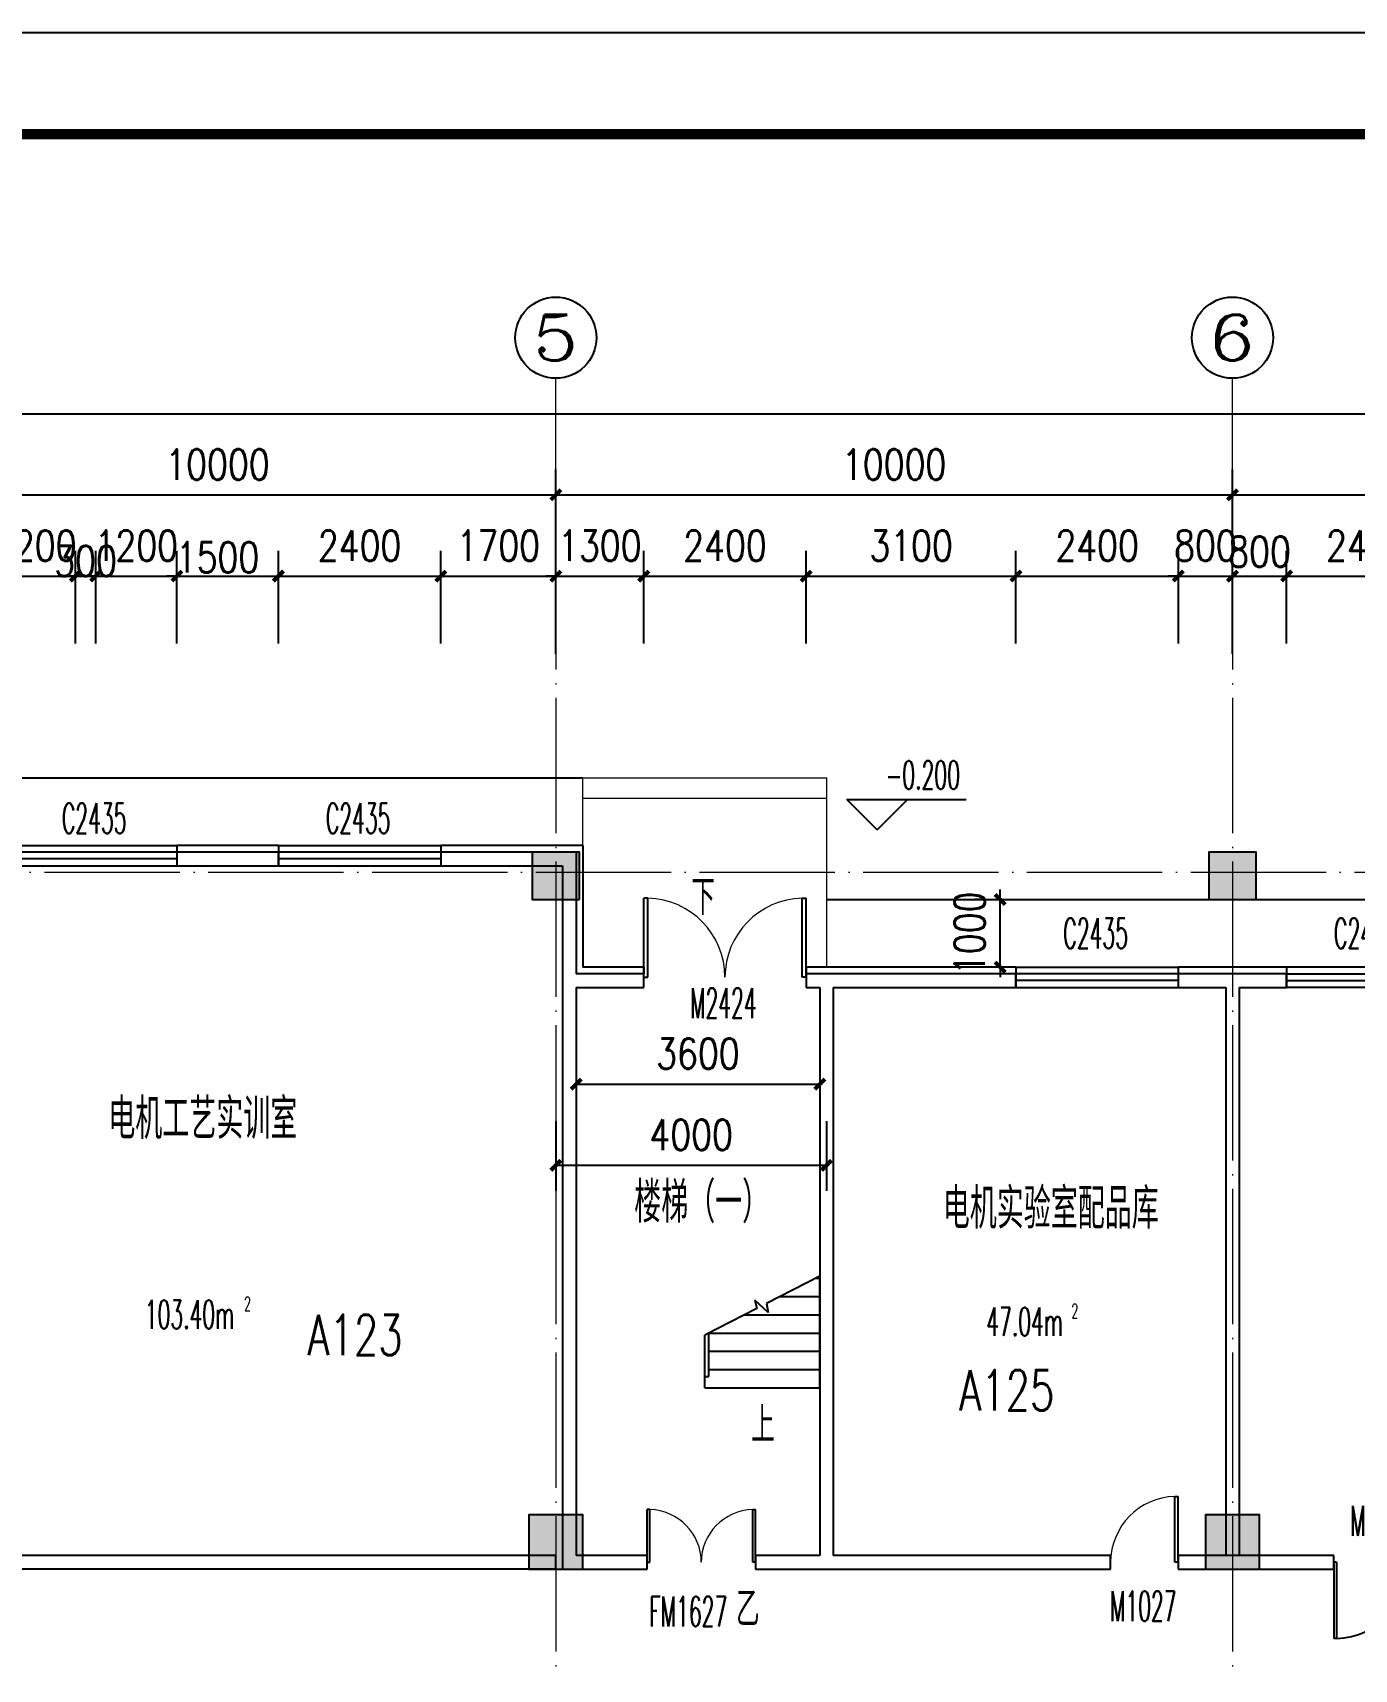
# Model space of a CAD drawing. Extents: x 1417642 to 3570900, y 124798 to 1191112.
# Drawn here: x 1459748 to 1479279, y 737352 to 761548 of the extents above; entities that cross this region are included whole.
import ezdxf
from ezdxf.enums import TextEntityAlignment as Align

# ---------------------------------------------------------------- set-up
doc = ezdxf.new("R2010")
doc.units = 0
doc.header["$LTSCALE"] = 1000
doc.header["$MEASUREMENT"] = 0
doc.linetypes.add('DOTE', pattern=[2.42, 2, -0.2, 0.02, -0.2])
doc.layers.get('0').update_dxf_attribs({"linetype": 'CONTINUOUS'})
doc.layers.get('Defpoints').update_dxf_attribs({"linetype": 'CONTINUOUS'})
for name, color, linetype in [('AXIS', 3, 'CONTINUOUS'), ('AXIS_TEXT', 7, 'CONTINUOUS'), ('colu', 2, 'CONTINUOUS'), ('DIM_ELEV', 3, 'CONTINUOUS'), ('DIM_SYMB', 3, 'CONTINUOUS'), ('DOTE', 1, 'DOTE'), ('PUB_DIM', 3, 'CONTINUOUS'), ('PUB_TEXT', 40, 'CONTINUOUS'), ('PUB_TITLE', 4, 'CONTINUOUS'), ('SPACE', 7, 'CONTINUOUS'), ('STAIR', 2, 'CONTINUOUS'), ('SURFACE', 6, 'CONTINUOUS'), ('tiaozheng', 20, 'CONTINUOUS'), ('WALL', 4, 'CONTINUOUS'), ('WINDOW', 2, 'CONTINUOUS'), ('WINDOW_TEXT', 7, 'CONTINUOUS'), ('填充', 252, 'CONTINUOUS'), ('屋面轮廓', 101, 'CONTINUOUS'), ('柱填充', 8, 'CONTINUOUS')]:
    doc.layers.add(name, color=color, linetype=linetype)
doc.styles.add('_TCH_AXIS', font='COMPLEX', dxfattribs={"bigfont": 'GBCBIG'})
doc.styles.add('_TCH_DIM', font='ROMANS', dxfattribs={"width": 0.7, "bigfont": 'Z'})
doc.styles.add('_TCH_SPACE', font='ROMANS', dxfattribs={"width": 0.7, "height": 5, "bigfont": 'Z'})
doc.styles.add('_TCH_WINDOW', font='ROMANS.shx', dxfattribs={"width": 0.7, "height": 400, "bigfont": 'Z.shx'})
doc.styles.add('DIM_FONT', font='SIMPLEX.shx', dxfattribs={"width": 0.8})
doc.styles.add('Z', font='ROMANS', dxfattribs={"width": 0.7, "bigfont": 'Z'})
doc.dimstyles.new('DIMN150', dxfattribs={"dimscale": 1.5, "dimtxt": 300, "dimasz": 100, "dimexe": 250, "dimexo": 300, "dimgap": 150, "dimtad": 1, "dimdec": 0, "dimzin": 0, "dimdsep": 46, "dimtxsty": 'DIM_FONT', "dimblk": 'ARCHTICK', "dimcen": 0.09, "dimdle": 1.5, "dimclrt": 7, "dimazin": 2, "dimtfac": 1, "dimtdec": 0, "dimtix": 1, "dimtmove": 2, "dimatfit": 3, "dimldrblk": 'ARCHTICK', "dimfxl": 1, "dimtolj": 1, "dimtzin": 0, "dimarcsym": 0})

# ---------------------------------------------------------------- blocks, each defined once
blk = doc.blocks.new('e')
at = {"layer": '柱填充'}
h = blk.add_hatch(color=256, dxfattribs=at)
h.paths.add_polyline_path([(1540396, 673470), (1540396, 674070), (1539796, 674070), (1539796, 673470)])
h.paths.add_polyline_path([(1540396, 663470), (1540396, 664070), (1539796, 664070), (1539796, 663470)])
h.paths.add_polyline_path([(1540396, 659870), (1540396, 660470), (1539796, 660470), (1539796, 659870)])
h.paths.add_polyline_path([(1540396, 651870), (1540396, 652470), (1539796, 652470), (1539796, 651870)])
h.paths.add_polyline_path([(1540396, 643870), (1540396, 644470), (1539796, 644470), (1539796, 643870)])
h.paths.add_polyline_path([(1540396, 635870), (1540396, 636470), (1539796, 636470), (1539796, 635870)])
h.paths.add_polyline_path([(1540396, 627870), (1540396, 628470), (1539796, 628470), (1539796, 627870)])
h.paths.add_polyline_path([(1540396, 619870), (1540396, 620470), (1539796, 620470), (1539796, 619870)])
h.paths.add_polyline_path([(1540396, 611870), (1540396, 612470), (1539796, 612470), (1539796, 611870)])
h.paths.add_polyline_path([(1540396, 603870), (1540396, 604470), (1539796, 604470), (1539796, 603870)])
h.paths.add_polyline_path([(1540396, 595870), (1540396, 596470), (1539796, 596470), (1539796, 595870)])
h.paths.add_polyline_path([(1611246, 673470), (1611246, 674070), (1610646, 674070), (1610646, 673470)])
h.paths.add_polyline_path([(1602046, 673370), (1602046, 674070), (1601346, 674070), (1601346, 673370)])
h.paths.add_polyline_path([(1594046, 673370), (1594046, 674070), (1593346, 674070), (1593346, 673370)])
h.paths.add_polyline_path([(1586046, 673370), (1586046, 674070), (1585346, 674070), (1585346, 673370)])
h.paths.add_polyline_path([(1578046, 673370), (1578046, 674070), (1577346, 674070), (1577346, 673370)])
h.paths.add_polyline_path([(1568046, 673370), (1568046, 674070), (1567346, 674070), (1567346, 673370)])
h.paths.add_polyline_path([(1558096, 673370), (1558096, 674070), (1557396, 674070), (1557396, 673370)])
h.paths.add_polyline_path([(1554396, 673370), (1554396, 674070), (1553696, 674070), (1553696, 673370)])
h.paths.add_polyline_path([(1544496, 673370), (1544496, 674070), (1543796, 674070), (1543796, 673370)])
h.paths.add_polyline_path([(1611246, 664070), (1610546, 664070), (1610546, 663470), (1611246, 663470)])
h.paths.add_polyline_path([(1602096, 663470), (1602096, 664270), (1601296, 664270), (1601296, 663470)])
h.paths.add_polyline_path([(1594096, 663470), (1594096, 664270), (1593296, 664270), (1593296, 663470)])
h.paths.add_polyline_path([(1586096, 663470), (1586096, 664270), (1585296, 664270), (1585296, 663470)])
h.paths.add_polyline_path([(1578096, 663470), (1578096, 664270), (1577296, 664270), (1577296, 663470)])
h.paths.add_polyline_path([(1568096, 663470), (1568096, 664270), (1567296, 664270), (1567296, 663470)])
h.paths.add_polyline_path([(1558096, 663470), (1558096, 664170), (1557396, 664170), (1557396, 663470)])
h.paths.add_polyline_path([(1554396, 663470), (1554396, 664170), (1553696, 664170), (1553696, 663470)])
h.paths.add_polyline_path([(1544496, 663470), (1544496, 664170), (1543796, 664170), (1543796, 663470)])
h.paths.add_polyline_path([(1611246, 660470), (1610546, 660470), (1610546, 659870), (1611246, 659870)])
h.paths.add_polyline_path([(1602046, 659770), (1602046, 660470), (1601346, 660470), (1601346, 659770)])
h.paths.add_polyline_path([(1594046, 659770), (1594046, 660470), (1593346, 660470), (1593346, 659770)])
h.paths.add_polyline_path([(1586046, 659770), (1586046, 660470), (1585346, 660470), (1585346, 659770)])
h.paths.add_polyline_path([(1578046, 659770), (1578046, 660470), (1577346, 660470), (1577346, 659770)])
h.paths.add_polyline_path([(1568046, 659770), (1568046, 660470), (1567346, 660470), (1567346, 659770)])
h.paths.add_polyline_path([(1557996, 659870), (1557996, 660470), (1557396, 660470), (1557396, 659870)])
h.paths.add_polyline_path([(1554396, 659870), (1554396, 660470), (1553796, 660470), (1553796, 659870)])
h.paths.add_polyline_path([(1544496, 659770), (1544496, 660470), (1543796, 660470), (1543796, 659770)])
h.paths.add_polyline_path([(1611246, 651870), (1611246, 652470), (1610646, 652470), (1610646, 651870)])
h.paths.add_polyline_path([(1601996, 651870), (1601996, 652470), (1601396, 652470), (1601396, 651870)])
h.paths.add_polyline_path([(1593996, 651870), (1593996, 652470), (1593396, 652470), (1593396, 651870)])
h.paths.add_polyline_path([(1585996, 651870), (1585996, 652470), (1585396, 652470), (1585396, 651870)])
h.paths.add_polyline_path([(1577996, 651870), (1577996, 652470), (1577396, 652470), (1577396, 651870)])
h.paths.add_polyline_path([(1567996, 651820), (1567996, 652520), (1567296, 652520), (1567296, 651820)])
h.paths.add_polyline_path([(1558096, 651820), (1558096, 652520), (1557396, 652520), (1557396, 651820)])
h.paths.add_polyline_path([(1554396, 651820), (1554396, 652520), (1553696, 652520), (1553696, 651820)])
h.paths.add_polyline_path([(1544496, 652470), (1543796, 652470), (1543796, 651870), (1544496, 651870)])
h.paths.add_polyline_path([(1567996, 644470), (1567296, 644470), (1567296, 643870), (1567996, 643870)])
h.paths.add_polyline_path([(1558096, 643820), (1558096, 644520), (1557396, 644520), (1557396, 643820)])
h.paths.add_polyline_path([(1554396, 643820), (1554396, 644520), (1553696, 644520), (1553696, 643820)])
h.paths.add_polyline_path([(1544496, 644470), (1543796, 644470), (1543796, 643870), (1544496, 643870)])
h.paths.add_polyline_path([(1567996, 636470), (1567296, 636470), (1567296, 635870), (1567996, 635870)])
h.paths.add_polyline_path([(1558096, 635820), (1558096, 636520), (1557396, 636520), (1557396, 635820)])
h.paths.add_polyline_path([(1554396, 635820), (1554396, 636520), (1553696, 636520), (1553696, 635820)])
h.paths.add_polyline_path([(1544496, 636470), (1543796, 636470), (1543796, 635870), (1544496, 635870)])
h.paths.add_polyline_path([(1567996, 628470), (1567296, 628470), (1567296, 627870), (1567996, 627870)])
h.paths.add_polyline_path([(1558096, 627820), (1558096, 628520), (1557396, 628520), (1557396, 627820)])
h.paths.add_polyline_path([(1554396, 627820), (1554396, 628520), (1553696, 628520), (1553696, 627820)])
h.paths.add_polyline_path([(1544496, 628470), (1543796, 628470), (1543796, 627870), (1544496, 627870)])
h.paths.add_polyline_path([(1567996, 620470), (1567296, 620470), (1567296, 619870), (1567996, 619870)])
h.paths.add_polyline_path([(1558096, 619820), (1558096, 620520), (1557396, 620520), (1557396, 619820)])
h.paths.add_polyline_path([(1554396, 619820), (1554396, 620520), (1553696, 620520), (1553696, 619820)])
h.paths.add_polyline_path([(1544496, 620470), (1543796, 620470), (1543796, 619870), (1544496, 619870)])
h.paths.add_polyline_path([(1567996, 612470), (1567296, 612470), (1567296, 611870), (1567996, 611870)])
h.paths.add_polyline_path([(1558096, 611820), (1558096, 612520), (1557396, 612520), (1557396, 611820)])
h.paths.add_polyline_path([(1554396, 611820), (1554396, 612520), (1553696, 612520), (1553696, 611820)])
h.paths.add_polyline_path([(1544496, 612470), (1543796, 612470), (1543796, 611870), (1544496, 611870)])
h.paths.add_polyline_path([(1567996, 604470), (1567296, 604470), (1567296, 603870), (1567996, 603870)])
h.paths.add_polyline_path([(1558096, 603820), (1558096, 604520), (1557396, 604520), (1557396, 603820)])
h.paths.add_polyline_path([(1554396, 603820), (1554396, 604520), (1553696, 604520), (1553696, 603820)])
h.paths.add_polyline_path([(1544496, 604470), (1543796, 604470), (1543796, 603870), (1544496, 603870)])
h.paths.add_polyline_path([(1567996, 595870), (1567996, 596470), (1567396, 596470), (1567396, 595870)])
h.paths.add_polyline_path([(1557996, 595870), (1557996, 596470), (1557396, 596470), (1557396, 595870)])
h.paths.add_polyline_path([(1554396, 595870), (1554396, 596470), (1553796, 596470), (1553796, 595870)])
h.paths.add_polyline_path([(1544396, 595870), (1544396, 596470), (1543796, 596470), (1543796, 595870)])
at = {"layer": 'colu'}
for points in [[(1568046, 673370), (1568046, 674070), (1567346, 674070), (1567346, 673370)], [(1578046, 673370), (1578046, 674070), (1577346, 674070), (1577346, 673370)], [(1568096, 663470), (1568096, 664270), (1567296, 664270), (1567296, 663470)], [(1578096, 663470), (1578096, 664270), (1577296, 664270), (1577296, 663470)]]:
    blk.add_lwpolyline(points, close=True, dxfattribs=at)
blk = doc.blocks.new('_ArchTick')
at = {"color": 0, "linetype": 'ByBlock', "const_width": 0.4}
blk.add_lwpolyline([(-0.5, -0.5), (0.5, 0.5)], dxfattribs=at)
blk = doc.blocks.new('*D3264')
at = {"layer": 'Defpoints', "color": 0}
for p in [(1467479, 745907), (1471479, 745907), (1471479, 744803)]:
    blk.add_point(p, dxfattribs=at)
at = {"layer": 'PUB_DIM', "color": 0, "lineweight": -2}
for p, q in [((1467479, 745457), (1467479, 744428)), ((1471479, 745457), (1471479, 744428)), ((1467477, 744803), (1471481, 744803))]:
    blk.add_line(p, q, dxfattribs=at)
at = {"layer": 'PUB_DIM', "color": 0, "lineweight": -2, "xscale": 150, "yscale": 150, "zscale": 150, "rotation": 180}
blk.add_blockref('_ArchTick', (1467479, 744803), dxfattribs=at)
at = {"layer": 'PUB_DIM', "color": 0, "lineweight": -2, "xscale": 150, "yscale": 150, "zscale": 150}
blk.add_blockref('_ArchTick', (1471479, 744803), dxfattribs=at)
at = {"layer": 'PUB_DIM', "color": 7, "insert": (1469479, 745253), "char_height": 450, "attachment_point": 5, "style": 'DIM_FONT'}
blk.add_mtext('\\A1;4000', dxfattribs=at)
blk = doc.blocks.new('*D3523')
at = {"layer": 'Defpoints', "color": 0}
for p in [(1467779, 747107), (1471379, 747107), (1471379, 746003)]:
    blk.add_point(p, dxfattribs=at)
at = {"layer": 'PUB_DIM', "color": 0, "lineweight": -2}
for p, q in [((1467779, 746657), (1467779, 745628)), ((1471379, 746657), (1471379, 745628)), ((1467777, 746003), (1471381, 746003))]:
    blk.add_line(p, q, dxfattribs=at)
at = {"layer": 'PUB_DIM', "color": 0, "lineweight": -2, "xscale": 150, "yscale": 150, "zscale": 150, "rotation": 180}
blk.add_blockref('_ArchTick', (1467779, 746003), dxfattribs=at)
at = {"layer": 'PUB_DIM', "color": 0, "lineweight": -2, "xscale": 150, "yscale": 150, "zscale": 150}
blk.add_blockref('_ArchTick', (1471379, 746003), dxfattribs=at)
at = {"layer": 'PUB_DIM', "color": 7, "insert": (1469579, 746453), "char_height": 450, "attachment_point": 5, "style": 'DIM_FONT'}
blk.add_mtext('\\A1;3600', dxfattribs=at)
blk = doc.blocks.new('*D3616')
at = {"layer": 'Defpoints', "color": 0}
for p in [(1474044, 748733), (1474279, 748733), (1474279, 747733)]:
    blk.add_point(p, dxfattribs=at)
at = {"layer": 'PUB_DIM', "color": 0, "lineweight": -2}
for p, q in [((1474044, 748733), (1474044, 748883)), ((1473829, 748733), (1473669, 748733)), ((1474044, 747733), (1474044, 748733)), ((1473829, 747733), (1473669, 747733)), ((1474044, 747733), (1474044, 747583))]:
    blk.add_line(p, q, dxfattribs=at)
at = {"layer": 'PUB_DIM', "color": 0, "lineweight": -2, "xscale": 150, "yscale": 150, "zscale": 150}
for p, rotation in [((1474044, 748733), 270), ((1474044, 747733), 90)]:
    blk.add_blockref('_ArchTick', p, dxfattribs=dict(at, rotation=rotation))
at = {"layer": 'PUB_DIM', "color": 7, "insert": (1473594, 748233), "char_height": 450, "attachment_point": 5, "rotation": 90, "style": 'DIM_FONT'}
blk.add_mtext('\\A1;1000', dxfattribs=at)
blk = doc.blocks.new('*D3747')
at = {"layer": 'Defpoints', "color": 0}
for p in [(1460379, 753515), (1459179, 752067), (1460379, 752067)]:
    blk.add_point(p, dxfattribs=at)
at = {"layer": 'PUB_DIM', "color": 0, "lineweight": -2}
for p, q in [((1459179, 752517), (1459179, 753890)), ((1460379, 752517), (1460379, 753890)), ((1459179, 753515), (1459029, 753515)), ((1459179, 753515), (1460379, 753515)), ((1460379, 753515), (1460529, 753515))]:
    blk.add_line(p, q, dxfattribs=at)
at = {"layer": 'PUB_DIM', "color": 0, "lineweight": -2, "xscale": 150, "yscale": 150, "zscale": 150}
blk.add_blockref('_ArchTick', (1459179, 753515), dxfattribs=at)
at = {"layer": 'PUB_DIM', "color": 0, "lineweight": -2, "xscale": 150, "yscale": 150, "zscale": 150, "rotation": 180}
blk.add_blockref('_ArchTick', (1460379, 753515), dxfattribs=at)
at = {"layer": 'PUB_DIM', "color": 7, "insert": (1459779, 753965), "char_height": 450, "attachment_point": 5, "style": 'DIM_FONT'}
blk.add_mtext('\\A1;1200', dxfattribs=at)
blk = doc.blocks.new('*D3748')
at = {"layer": 'Defpoints', "color": 0}
for p in [(1460679, 753515), (1460379, 752067), (1460679, 752067)]:
    blk.add_point(p, dxfattribs=at)
at = {"layer": 'PUB_DIM', "color": 0, "lineweight": -2}
for p, q in [((1460379, 752517), (1460379, 753890)), ((1460679, 752517), (1460679, 753890)), ((1460379, 753515), (1460229, 753515)), ((1460379, 753515), (1460679, 753515)), ((1460679, 753515), (1460829, 753515))]:
    blk.add_line(p, q, dxfattribs=at)
at = {"layer": 'PUB_DIM', "color": 0, "lineweight": -2, "xscale": 150, "yscale": 150, "zscale": 150}
blk.add_blockref('_ArchTick', (1460379, 753515), dxfattribs=at)
at = {"layer": 'PUB_DIM', "color": 0, "lineweight": -2, "xscale": 150, "yscale": 150, "zscale": 150, "rotation": 180}
blk.add_blockref('_ArchTick', (1460679, 753515), dxfattribs=at)
at = {"layer": 'PUB_DIM', "color": 7, "insert": (1460529, 753739), "char_height": 450, "attachment_point": 5, "style": 'DIM_FONT'}
blk.add_mtext('\\A1;300', dxfattribs=at)
blk = doc.blocks.new('*D3749')
at = {"layer": 'Defpoints', "color": 0}
for p in [(1461879, 753515), (1460679, 752067), (1461879, 752067)]:
    blk.add_point(p, dxfattribs=at)
at = {"layer": 'PUB_DIM', "color": 0, "lineweight": -2}
for p, q in [((1460679, 752517), (1460679, 753890)), ((1461879, 752517), (1461879, 753890)), ((1460679, 753515), (1460529, 753515)), ((1460679, 753515), (1461879, 753515)), ((1461879, 753515), (1462029, 753515))]:
    blk.add_line(p, q, dxfattribs=at)
at = {"layer": 'PUB_DIM', "color": 0, "lineweight": -2, "xscale": 150, "yscale": 150, "zscale": 150}
blk.add_blockref('_ArchTick', (1460679, 753515), dxfattribs=at)
at = {"layer": 'PUB_DIM', "color": 0, "lineweight": -2, "xscale": 150, "yscale": 150, "zscale": 150, "rotation": 180}
blk.add_blockref('_ArchTick', (1461879, 753515), dxfattribs=at)
at = {"layer": 'PUB_DIM', "color": 7, "insert": (1461279, 753965), "char_height": 450, "attachment_point": 5, "style": 'DIM_FONT'}
blk.add_mtext('\\A1;1200', dxfattribs=at)
blk = doc.blocks.new('*D3750')
at = {"layer": 'Defpoints', "color": 0}
for p in [(1463379, 753515), (1461879, 752067), (1463379, 752067)]:
    blk.add_point(p, dxfattribs=at)
at = {"layer": 'PUB_DIM', "color": 0, "lineweight": -2}
for p, q in [((1461879, 752517), (1461879, 753890)), ((1463379, 752517), (1463379, 753890)), ((1461879, 753515), (1461729, 753515)), ((1461879, 753515), (1463379, 753515)), ((1463379, 753515), (1463529, 753515))]:
    blk.add_line(p, q, dxfattribs=at)
at = {"layer": 'PUB_DIM', "color": 0, "lineweight": -2, "xscale": 150, "yscale": 150, "zscale": 150}
blk.add_blockref('_ArchTick', (1461879, 753515), dxfattribs=at)
at = {"layer": 'PUB_DIM', "color": 0, "lineweight": -2, "xscale": 150, "yscale": 150, "zscale": 150, "rotation": 180}
blk.add_blockref('_ArchTick', (1463379, 753515), dxfattribs=at)
at = {"layer": 'PUB_DIM', "color": 7, "insert": (1462479, 753793), "char_height": 450, "attachment_point": 5, "style": 'DIM_FONT'}
blk.add_mtext('\\A1;1500', dxfattribs=at)
blk = doc.blocks.new('*D3751')
at = {"layer": 'Defpoints', "color": 0}
for p in [(1465779, 753515), (1463379, 752067), (1465779, 752067)]:
    blk.add_point(p, dxfattribs=at)
at = {"layer": 'PUB_DIM', "color": 0, "lineweight": -2}
for p, q in [((1463379, 752517), (1463379, 753890)), ((1465779, 752517), (1465779, 753890)), ((1463377, 753515), (1465781, 753515))]:
    blk.add_line(p, q, dxfattribs=at)
at = {"layer": 'PUB_DIM', "color": 0, "lineweight": -2, "xscale": 150, "yscale": 150, "zscale": 150, "rotation": 180}
blk.add_blockref('_ArchTick', (1463379, 753515), dxfattribs=at)
at = {"layer": 'PUB_DIM', "color": 0, "lineweight": -2, "xscale": 150, "yscale": 150, "zscale": 150}
blk.add_blockref('_ArchTick', (1465779, 753515), dxfattribs=at)
at = {"layer": 'PUB_DIM', "color": 7, "insert": (1464579, 753965), "char_height": 450, "attachment_point": 5, "style": 'DIM_FONT'}
blk.add_mtext('\\A1;2400', dxfattribs=at)
blk = doc.blocks.new('*D3752')
at = {"layer": 'Defpoints', "color": 0}
for p in [(1467479, 753515), (1465779, 752067), (1467479, 752067)]:
    blk.add_point(p, dxfattribs=at)
at = {"layer": 'PUB_DIM', "color": 0, "lineweight": -2}
for p, q in [((1465779, 752517), (1465779, 753890)), ((1467479, 752517), (1467479, 753890)), ((1465777, 753515), (1467481, 753515))]:
    blk.add_line(p, q, dxfattribs=at)
at = {"layer": 'PUB_DIM', "color": 0, "lineweight": -2, "xscale": 150, "yscale": 150, "zscale": 150, "rotation": 180}
blk.add_blockref('_ArchTick', (1465779, 753515), dxfattribs=at)
at = {"layer": 'PUB_DIM', "color": 0, "lineweight": -2, "xscale": 150, "yscale": 150, "zscale": 150}
blk.add_blockref('_ArchTick', (1467479, 753515), dxfattribs=at)
at = {"layer": 'PUB_DIM', "color": 7, "insert": (1466629, 753965), "char_height": 450, "attachment_point": 5, "style": 'DIM_FONT'}
blk.add_mtext('\\A1;1700', dxfattribs=at)
blk = doc.blocks.new('*D3753')
at = {"layer": 'Defpoints', "color": 0}
for p in [(1468779, 753515), (1467479, 752067), (1468779, 752067)]:
    blk.add_point(p, dxfattribs=at)
at = {"layer": 'PUB_DIM', "color": 0, "lineweight": -2}
for p, q in [((1467479, 752517), (1467479, 753890)), ((1468779, 752517), (1468779, 753890)), ((1467479, 753515), (1467329, 753515)), ((1467479, 753515), (1468779, 753515)), ((1468779, 753515), (1468929, 753515))]:
    blk.add_line(p, q, dxfattribs=at)
at = {"layer": 'PUB_DIM', "color": 0, "lineweight": -2, "xscale": 150, "yscale": 150, "zscale": 150}
blk.add_blockref('_ArchTick', (1467479, 753515), dxfattribs=at)
at = {"layer": 'PUB_DIM', "color": 0, "lineweight": -2, "xscale": 150, "yscale": 150, "zscale": 150, "rotation": 180}
blk.add_blockref('_ArchTick', (1468779, 753515), dxfattribs=at)
at = {"layer": 'PUB_DIM', "color": 7, "insert": (1468129, 753965), "char_height": 450, "attachment_point": 5, "style": 'DIM_FONT'}
blk.add_mtext('\\A1;1300', dxfattribs=at)
blk = doc.blocks.new('*D3754')
at = {"layer": 'Defpoints', "color": 0}
for p in [(1471179, 753515), (1468779, 752067), (1471179, 752067)]:
    blk.add_point(p, dxfattribs=at)
at = {"layer": 'PUB_DIM', "color": 0, "lineweight": -2}
for p, q in [((1468779, 752517), (1468779, 753890)), ((1471179, 752517), (1471179, 753890)), ((1468777, 753515), (1471181, 753515))]:
    blk.add_line(p, q, dxfattribs=at)
at = {"layer": 'PUB_DIM', "color": 0, "lineweight": -2, "xscale": 150, "yscale": 150, "zscale": 150, "rotation": 180}
blk.add_blockref('_ArchTick', (1468779, 753515), dxfattribs=at)
at = {"layer": 'PUB_DIM', "color": 0, "lineweight": -2, "xscale": 150, "yscale": 150, "zscale": 150}
blk.add_blockref('_ArchTick', (1471179, 753515), dxfattribs=at)
at = {"layer": 'PUB_DIM', "color": 7, "insert": (1469979, 753965), "char_height": 450, "attachment_point": 5, "style": 'DIM_FONT'}
blk.add_mtext('\\A1;2400', dxfattribs=at)
blk = doc.blocks.new('*D3755')
at = {"layer": 'Defpoints', "color": 0}
for p in [(1474279, 753515), (1471179, 752067), (1474279, 752067)]:
    blk.add_point(p, dxfattribs=at)
at = {"layer": 'PUB_DIM', "color": 0, "lineweight": -2}
for p, q in [((1471179, 752517), (1471179, 753890)), ((1474279, 752517), (1474279, 753890)), ((1471177, 753515), (1474281, 753515))]:
    blk.add_line(p, q, dxfattribs=at)
at = {"layer": 'PUB_DIM', "color": 0, "lineweight": -2, "xscale": 150, "yscale": 150, "zscale": 150, "rotation": 180}
blk.add_blockref('_ArchTick', (1471179, 753515), dxfattribs=at)
at = {"layer": 'PUB_DIM', "color": 0, "lineweight": -2, "xscale": 150, "yscale": 150, "zscale": 150}
blk.add_blockref('_ArchTick', (1474279, 753515), dxfattribs=at)
at = {"layer": 'PUB_DIM', "color": 7, "insert": (1472729, 753965), "char_height": 450, "attachment_point": 5, "style": 'DIM_FONT'}
blk.add_mtext('\\A1;3100', dxfattribs=at)
blk = doc.blocks.new('*D3756')
at = {"layer": 'Defpoints', "color": 0}
for p in [(1476679, 753515), (1474279, 752067), (1476679, 752067)]:
    blk.add_point(p, dxfattribs=at)
at = {"layer": 'PUB_DIM', "color": 0, "lineweight": -2}
for p, q in [((1474279, 752517), (1474279, 753890)), ((1476679, 752517), (1476679, 753890)), ((1474277, 753515), (1476681, 753515))]:
    blk.add_line(p, q, dxfattribs=at)
at = {"layer": 'PUB_DIM', "color": 0, "lineweight": -2, "xscale": 150, "yscale": 150, "zscale": 150, "rotation": 180}
blk.add_blockref('_ArchTick', (1474279, 753515), dxfattribs=at)
at = {"layer": 'PUB_DIM', "color": 0, "lineweight": -2, "xscale": 150, "yscale": 150, "zscale": 150}
blk.add_blockref('_ArchTick', (1476679, 753515), dxfattribs=at)
at = {"layer": 'PUB_DIM', "color": 7, "insert": (1475479, 753965), "char_height": 450, "attachment_point": 5, "style": 'DIM_FONT'}
blk.add_mtext('\\A1;2400', dxfattribs=at)
blk = doc.blocks.new('*D3757')
at = {"layer": 'Defpoints', "color": 0}
for p in [(1477479, 753515), (1476679, 752067), (1477479, 752067)]:
    blk.add_point(p, dxfattribs=at)
at = {"layer": 'PUB_DIM', "color": 0, "lineweight": -2}
for p, q in [((1476679, 752517), (1476679, 753890)), ((1477479, 752517), (1477479, 753890)), ((1476679, 753515), (1476529, 753515)), ((1476679, 753515), (1477479, 753515)), ((1477479, 753515), (1477629, 753515))]:
    blk.add_line(p, q, dxfattribs=at)
at = {"layer": 'PUB_DIM', "color": 0, "lineweight": -2, "xscale": 150, "yscale": 150, "zscale": 150}
blk.add_blockref('_ArchTick', (1476679, 753515), dxfattribs=at)
at = {"layer": 'PUB_DIM', "color": 0, "lineweight": -2, "xscale": 150, "yscale": 150, "zscale": 150, "rotation": 180}
blk.add_blockref('_ArchTick', (1477479, 753515), dxfattribs=at)
at = {"layer": 'PUB_DIM', "color": 7, "insert": (1477079, 753965), "char_height": 450, "attachment_point": 5, "style": 'DIM_FONT'}
blk.add_mtext('\\A1;800', dxfattribs=at)
blk = doc.blocks.new('*D3758')
at = {"layer": 'Defpoints', "color": 0}
for p in [(1478279, 753515), (1477479, 752067), (1478279, 752067)]:
    blk.add_point(p, dxfattribs=at)
at = {"layer": 'PUB_DIM', "color": 0, "lineweight": -2}
for p, q in [((1477479, 752517), (1477479, 753890)), ((1478279, 752517), (1478279, 753890)), ((1477477, 753515), (1478281, 753515))]:
    blk.add_line(p, q, dxfattribs=at)
at = {"layer": 'PUB_DIM', "color": 0, "lineweight": -2, "xscale": 150, "yscale": 150, "zscale": 150, "rotation": 180}
blk.add_blockref('_ArchTick', (1477479, 753515), dxfattribs=at)
at = {"layer": 'PUB_DIM', "color": 0, "lineweight": -2, "xscale": 150, "yscale": 150, "zscale": 150}
blk.add_blockref('_ArchTick', (1478279, 753515), dxfattribs=at)
at = {"layer": 'PUB_DIM', "color": 7, "insert": (1477879, 753876), "char_height": 450, "attachment_point": 5, "style": 'DIM_FONT'}
blk.add_mtext('\\A1;800', dxfattribs=at)
blk = doc.blocks.new('*D3759')
at = {"layer": 'Defpoints', "color": 0}
for p in [(1480679, 753515), (1478279, 752067), (1480679, 752067)]:
    blk.add_point(p, dxfattribs=at)
at = {"layer": 'PUB_DIM', "color": 0, "lineweight": -2}
for p, q in [((1478279, 752517), (1478279, 753890)), ((1480679, 752517), (1480679, 753890)), ((1478277, 753515), (1480681, 753515))]:
    blk.add_line(p, q, dxfattribs=at)
at = {"layer": 'PUB_DIM', "color": 0, "lineweight": -2, "xscale": 150, "yscale": 150, "zscale": 150, "rotation": 180}
blk.add_blockref('_ArchTick', (1478279, 753515), dxfattribs=at)
at = {"layer": 'PUB_DIM', "color": 0, "lineweight": -2, "xscale": 150, "yscale": 150, "zscale": 150}
blk.add_blockref('_ArchTick', (1480679, 753515), dxfattribs=at)
at = {"layer": 'PUB_DIM', "color": 7, "insert": (1479479, 753965), "char_height": 450, "attachment_point": 5, "style": 'DIM_FONT'}
blk.add_mtext('\\A1;2400', dxfattribs=at)
blk = doc.blocks.new('*D4017')
at = {"layer": 'AXIS', "color": 0, "lineweight": -2}
for p, q in [((1439479, 753351), (1439479, 756290)), ((1589079, 753351), (1589079, 756290)), ((1439477, 755915), (1589081, 755915))]:
    blk.add_line(p, q, dxfattribs=at)
at = {"layer": 'Defpoints', "color": 0}
for p in [(1589079, 755915), (1439479, 752901), (1589079, 752901)]:
    blk.add_point(p, dxfattribs=at)
at = {"layer": 'AXIS', "color": 0, "lineweight": -2, "xscale": 150, "yscale": 150, "zscale": 150, "rotation": 180}
blk.add_blockref('_ArchTick', (1439479, 755915), dxfattribs=at)
at = {"layer": 'AXIS', "color": 0, "lineweight": -2, "xscale": 150, "yscale": 150, "zscale": 150}
blk.add_blockref('_ArchTick', (1589079, 755915), dxfattribs=at)
at = {"layer": 'AXIS', "color": 7, "insert": (1514279, 756365), "char_height": 450, "attachment_point": 5, "style": 'DIM_FONT'}
blk.add_mtext('\\A1;149600', dxfattribs=at)
blk = doc.blocks.new('*D4022')
at = {"layer": 'AXIS', "color": 0, "lineweight": -2}
for p, q in [((1457479, 752367), (1457479, 755090)), ((1467479, 752367), (1467479, 755090)), ((1457477, 754715), (1467481, 754715))]:
    blk.add_line(p, q, dxfattribs=at)
at = {"layer": 'Defpoints', "color": 0}
for p in [(1467479, 754715), (1457479, 751917), (1467479, 751917)]:
    blk.add_point(p, dxfattribs=at)
at = {"layer": 'AXIS', "color": 0, "lineweight": -2, "xscale": 150, "yscale": 150, "zscale": 150, "rotation": 180}
blk.add_blockref('_ArchTick', (1457479, 754715), dxfattribs=at)
at = {"layer": 'AXIS', "color": 0, "lineweight": -2, "xscale": 150, "yscale": 150, "zscale": 150}
blk.add_blockref('_ArchTick', (1467479, 754715), dxfattribs=at)
at = {"layer": 'AXIS', "color": 7, "insert": (1462479, 755165), "char_height": 450, "attachment_point": 5, "style": 'DIM_FONT'}
blk.add_mtext('\\A1;10000', dxfattribs=at)
blk = doc.blocks.new('*D4023')
at = {"layer": 'AXIS', "color": 0, "lineweight": -2}
for p, q in [((1467479, 752367), (1467479, 755090)), ((1477479, 752367), (1477479, 755090)), ((1467477, 754715), (1477481, 754715))]:
    blk.add_line(p, q, dxfattribs=at)
at = {"layer": 'Defpoints', "color": 0}
for p in [(1477479, 754715), (1467479, 751917), (1477479, 751917)]:
    blk.add_point(p, dxfattribs=at)
at = {"layer": 'AXIS', "color": 0, "lineweight": -2, "xscale": 150, "yscale": 150, "zscale": 150, "rotation": 180}
blk.add_blockref('_ArchTick', (1467479, 754715), dxfattribs=at)
at = {"layer": 'AXIS', "color": 0, "lineweight": -2, "xscale": 150, "yscale": 150, "zscale": 150}
blk.add_blockref('_ArchTick', (1477479, 754715), dxfattribs=at)
at = {"layer": 'AXIS', "color": 7, "insert": (1472479, 755165), "char_height": 450, "attachment_point": 5, "style": 'DIM_FONT'}
blk.add_mtext('\\A1;10000', dxfattribs=at)
blk = doc.blocks.new('*D4024')
at = {"layer": 'AXIS', "color": 0, "lineweight": -2}
for p, q in [((1477479, 752367), (1477479, 755090)), ((1485479, 752367), (1485479, 755090)), ((1477477, 754715), (1485481, 754715))]:
    blk.add_line(p, q, dxfattribs=at)
at = {"layer": 'Defpoints', "color": 0}
for p in [(1485479, 754715), (1477479, 751917), (1485479, 751917)]:
    blk.add_point(p, dxfattribs=at)
at = {"layer": 'AXIS', "color": 0, "lineweight": -2, "xscale": 150, "yscale": 150, "zscale": 150, "rotation": 180}
blk.add_blockref('_ArchTick', (1477479, 754715), dxfattribs=at)
at = {"layer": 'AXIS', "color": 0, "lineweight": -2, "xscale": 150, "yscale": 150, "zscale": 150}
blk.add_blockref('_ArchTick', (1485479, 754715), dxfattribs=at)
at = {"layer": 'AXIS', "color": 7, "insert": (1481479, 755165), "char_height": 450, "attachment_point": 5, "style": 'DIM_FONT'}
blk.add_mtext('\\A1;8000', dxfattribs=at)
blk = doc.blocks.new('$DorLib2D$00000225')
at = {"color": 0}
for p, q in [((0.475, -0.001), (0.475, 0.752)), ((0.475, 0.752), (0.5, 0.752)), ((0.5, -0.001), (0.5, 0.752)), ((-0.5, 0), (-0.5, 0.252)), ((-0.475, 0.252), (-0.5, 0.252)), ((-0.475, 0), (-0.475, 0.252)), ((-0.475, 0), (-0.5, 0)), ((0.475, -0.001), (0.5, -0.001))]:
    blk.add_line(p, q, dxfattribs=at)
for centre, radius, start, end in [((0.505, -0.002), 0.755, 92.2493, 179.7238), ((-0.501, 0.003), 0.251, 359.7899, 84.0974)]:
    blk.add_arc(centre, radius, start, end, dxfattribs=at)
blk = doc.blocks.new('$TCHSYS$WIN2D')
for p, q in [((-0.5, 0.5), (0.5, 0.5)), ((-0.5, 0.5), (-0.5, -0.5)), ((0.5, 0.5), (0.5, -0.5)), ((0.5, 0.167), (-0.5, 0.167)), ((0.5, -0.167), (-0.5, -0.167)), ((-0.5, -0.5), (0.5, -0.5))]:
    blk.add_line(p, q)
blk = doc.blocks.new('$DorLib2D$00000002')
for p, q in [((-0.5, 0), (-0.5, 0.4875)), ((-0.475, 0.4875), (-0.5, 0.4875)), ((-0.475, 0), (-0.475, 0.4875)), ((0.475, 0), (0.475, 0.4875)), ((0.475, 0.4875), (0.5, 0.4875)), ((0.5, 0), (0.5, 0.4875)), ((-0.5, 0), (-0.475, 0)), ((0.5, 0), (0.475, 0))]:
    blk.add_line(p, q)
at = {"lineweight": 13}
for centre, start, end in [((-0.4875, 0), 0, 88.53072), ((0.4875, 0), 91.46928, 180)]:
    blk.add_arc(centre, 0.4875, start, end, dxfattribs=at)
blk = doc.blocks.new('$DorLib2D$00000001')
for p, q in [((0.45, 0.975), (0.5, 0.975)), ((0.45, 0), (0.45, 0.975)), ((0.5, 0), (0.5, 0.975)), ((0.5, 0), (0.45, 0))]:
    blk.add_line(p, q)
at = {"lineweight": 13}
blk.add_arc((0.475, 0), 0.975, 91.4693, 180, dxfattribs=at)

msp = doc.modelspace()

# ---------------------------------------------------------------- linework, layer by layer
at = {"layer": 'AXIS', "lineweight": 0}
for p, q in [((1467478.8, 754611.4), (1467478.8, 756439.6, 0)), ((1477478.8, 754611.4), (1477478.8, 756439.6, 0))]:
    msp.add_line(p, q, dxfattribs=at)
at = {"layer": 'AXIS'}
for centre in [(1467478.8, 757039.6), (1477478.8, 757039.6)]:
    msp.add_circle(centre, 600, dxfattribs=at)
at = {"layer": 'DIM_ELEV'}
for p, q in [((1472228.1, 749763.9), (1471778.1, 750213.9)), ((1471778.1, 750213.9), (1473544.3, 750213.9)), ((1472228.1, 749763.9), (1472678.1, 750213.9))]:
    msp.add_line(p, q, dxfattribs=at)
at = {"layer": 'DIM_SYMB'}
for points in [[(1469679.2, 749081.4, 0, 0, 0), (1469679.2, 749081.4, 0, 0, 0), (1469679.2, 749982.9, 120, 0, 0), (1469679.2, 750432.9, 0, 0, 0)], [(1470528.8, 741378.2, 0, 0, 0), (1470528.8, 742143.2, 120, 0, 0), (1470528.8, 742593.2, 0, 0, 0)]]:
    msp.add_lwpolyline(points, format="xyseb", dxfattribs=at)
at = {"layer": 'DOTE', "lineweight": 0, "elevation": 0}
for points in [[(1467478.8, 754133.2), (1467478.8, 643548.7)], [(1477478.8, 754133.2), (1477478.8, 643548.7)], [(1597442.3, 749133.2), (1431709.3, 749133.2)]]:
    msp.add_lwpolyline(points, dxfattribs=at)
at = {"layer": 'PUB_TITLE'}
msp.add_lwpolyline([(1417642.3, 635398.4), (1618342.3, 635398.4), (1618342.3, 761548.4), (1417642.3, 761548.4)], close=True, dxfattribs=at)
at = {"layer": 'PUB_TITLE', "const_width": 150}
msp.add_lwpolyline([(1421392.3, 636898.4), (1616842.3, 636898.4), (1616842.3, 760048.4), (1421392.3, 760048.4)], close=True, dxfattribs=at)
at = {"layer": 'STAIR', "lineweight": 0}
for p, q in [((1467878.8, 747733.2, 0), (1467878.8, 750533.2, 0)), ((1467878.8, 750533.2, 0), (1471478.8, 750533.2, 0)), ((1471478.8, 750533.2, 0), (1471478.8, 747733.2, 0)), ((1467878.8, 750233.2, 0), (1471478.8, 750233.2, 0))]:
    msp.add_line(p, q, dxfattribs=at)
at = {"layer": 'STAIR'}
for p, q in [((1471378.8, 743162.9), (1470591.1, 742760)), ((1471320.8, 743133.2), (1471378.8, 743133.2)), ((1471378.8, 741513.2), (1471378.8, 743162.9)), ((1470792.8, 742863.2), (1471378.8, 742863.2)), ((1470448.9, 742687.3), (1469678.8, 742293.5)), ((1470264.9, 742593.2), (1471378.8, 742593.2)), ((1470619.3, 742628), (1470422.3, 742811.2)), ((1470422.3, 742811.2), (1470448.9, 742687.3)), ((1470591.1, 742760), (1470619.3, 742628)), ((1469678.8, 741678.2), (1469678.8, 742293.5)), ((1469678.8, 741678.2), (1469678.8, 742293.5)), ((1469738.8, 741678.2), (1469738.8, 742324.2)), ((1469738.8, 742323.2), (1471378.8, 742323.2)), ((1469738.8, 742053.2), (1471378.8, 742053.2)), ((1469678.8, 741513.2), (1469678.8, 741678.2)), ((1469678.8, 741678.2), (1469738.8, 741678.2)), ((1469738.8, 741783.2), (1471378.8, 741783.2)), ((1469678.8, 741513.2), (1471378.8, 741513.2))]:
    msp.add_line(p, q, dxfattribs=at)
at = {"layer": 'SURFACE'}
for p, q in [((1461878.8, 749533.2), (1461878.8, 749433.2)), ((1463378.8, 749533.2), (1461878.8, 749533.2)), ((1463378.8, 749533.2), (1463378.8, 749433.2)), ((1465778.8, 749533.2), (1465778.8, 749433.2)), ((1467878.8, 749533.2), (1465778.8, 749533.2)), ((1467878.8, 749533.2), (1467878.8, 747733.2)), ((1468778.8, 747733.2), (1467878.8, 747733.2)), ((1468778.8, 747733.2), (1468778.8, 747633.2)), ((1471178.8, 747733.2), (1471178.8, 747633.2)), ((1471478.8, 747733.2), (1471178.8, 747733.2)), ((1474278.8, 747733.2), (1471478.8, 747733.2)), ((1474278.8, 747733.2), (1474278.8, 747633.2)), ((1476678.8, 747733.2), (1476678.8, 747633.2)), ((1477478.8, 747733.2), (1476678.8, 747733.2)), ((1478278.8, 747733.2), (1477478.8, 747733.2)), ((1478278.8, 747733.2), (1478278.8, 747633.2))]:
    msp.add_line(p, q, dxfattribs=at)
at = {"layer": 'WALL'}
for p, q in [((1463378.8, 749433.2), (1461878.8, 749433.2)), ((1461878.8, 749433.2), (1461878.8, 749233.2)), ((1463378.8, 749233.2), (1463378.8, 749433.2)), ((1467778.8, 749433.2), (1465778.8, 749433.2)), ((1465778.8, 749433.2), (1465778.8, 749233.2)), ((1467778.8, 749433.2), (1467778.8, 747633.2)), ((1461878.8, 749233.2), (1463378.8, 749233.2)), ((1465778.8, 749233.2), (1467578.8, 749233.2)), ((1467578.8, 749233.2), (1467578.8, 747533.2)), ((1467578.8, 747533.2), (1467578.8, 738833.2)), ((1468778.8, 747633.2), (1467778.8, 747633.2)), ((1467778.8, 747433.2), (1467778.8, 739033.2)), ((1467778.8, 747433.2), (1468778.8, 747433.2)), ((1468778.8, 747433.2), (1468778.8, 747633.2)), ((1471478.8, 747633.2), (1471178.8, 747633.2)), ((1471178.8, 747633.2), (1471178.8, 747433.2)), ((1471178.8, 747433.2), (1471378.8, 747433.2)), ((1471378.8, 747433.2), (1471378.8, 739033.2)), ((1474278.8, 747633.2), (1471478.8, 747633.2)), ((1471578.8, 747433.2), (1471578.8, 739033.2)), ((1471578.8, 747433.2), (1474278.8, 747433.2)), ((1474278.8, 747433.2), (1474278.8, 747633.2)), ((1477478.8, 747633.2), (1476678.8, 747633.2)), ((1476678.8, 747633.2), (1476678.8, 747433.2)), ((1476678.8, 747433.2), (1477378.8, 747433.2)), ((1477378.8, 747433.2), (1477378.8, 739033.2)), ((1478278.8, 747633.2), (1477478.8, 747633.2)), ((1477578.8, 747433.2), (1477578.8, 739033.2)), ((1477578.8, 747433.2), (1478278.8, 747433.2)), ((1478278.8, 747433.2), (1478278.8, 747633.2)), ((1467478.8, 739033.2), (1457378.8, 739033.2)), ((1467478.8, 738833.2), (1467478.8, 739033.2)), ((1468828.8, 739033.2), (1467778.8, 739033.2)), ((1468828.8, 738833.2), (1468828.8, 739033.2)), ((1471378.8, 739033.2), (1470428.8, 739033.2)), ((1470428.8, 739033.2), (1470428.8, 738833.2)), ((1475678.8, 739033.2), (1471578.8, 739033.2)), ((1475678.8, 738833.2), (1475678.8, 739033.2)), ((1477478.8, 739033.2), (1476678.8, 739033.2)), ((1476678.8, 739033.2), (1476678.8, 738833.2)), ((1477578.8, 739033.2), (1477378.8, 739033.2)), ((1478978.8, 739033.2), (1477478.8, 739033.2)), ((1478978.8, 738833.2), (1478978.8, 739033.2)), ((1467478.8, 738833.2), (1457378.8, 738833.2)), ((1467578.8, 738833.2), (1468828.8, 738833.2)), ((1470428.8, 738833.2), (1471478.8, 738833.2)), ((1471478.8, 738833.2), (1475678.8, 738833.2)), ((1476678.8, 738833.2), (1477478.8, 738833.2)), ((1477478.8, 738833.2), (1478978.8, 738833.2))]:
    msp.add_line(p, q, dxfattribs=at)
at = {"layer": '屋面轮廓', "elevation": 0}
for points in [[(1457478.8, 750533.2), (1467878.8, 750533.2)], [(1471478.8, 748733.2), (1505478.8, 748733.2)]]:
    msp.add_lwpolyline(points, dxfattribs=at)

# ---------------------------------------------------------------- block references
at = {"layer": 'tiaozheng', "color": 2}
msp.add_blockref('e', (-100217.4, 75363.3, 0), dxfattribs=at)
at = {"layer": 'WINDOW', "color": 2}
ref = msp.add_blockref('$TCHSYS$WIN2D', (1460678.8, 749383.2), dxfattribs=dict(at, xscale=-2400, yscale=-300, zscale=-2400, rotation=180.0000000000113))
ref.add_attrib('A', 'C2435', (1460180.1, 749710.1), dxfattribs={"layer": 'WINDOW_TEXT', "color": 2, "height": 446.25, "style": '_TCH_WINDOW', "width": 0.494118})
ref = msp.add_blockref('$TCHSYS$WIN2D', (1464578.8, 749383.2), dxfattribs=dict(at, xscale=-2400, yscale=-300, zscale=-2400, rotation=180.0000000000113))
ref.add_attrib('A', 'C2435', (1464080.1, 749710.1), dxfattribs={"layer": 'WINDOW_TEXT', "color": 2, "height": 446.25, "style": '_TCH_WINDOW', "width": 0.494118})
ref = msp.add_blockref('$DorLib2D$00000002', (1469978.8, 747583.2), dxfattribs=dict(at, xscale=-2400, yscale=-2400, zscale=-2400, rotation=180))
ref.add_attrib('A', 'M2424', (1469464.3, 746978.1), dxfattribs={"layer": 'WINDOW_TEXT', "color": 2, "height": 446.25, "style": '_TCH_WINDOW', "width": 0.494118})
ref = msp.add_blockref('$TCHSYS$WIN2D', (1475478.8, 747583.2), dxfattribs=dict(at, xscale=-2400, yscale=-300, zscale=-2400, rotation=180))
ref.add_attrib('A', 'C2435', (1474980.1, 748010.1), dxfattribs={"layer": 'WINDOW_TEXT', "color": 2, "height": 446.25, "style": '_TCH_WINDOW', "width": 0.494118})
ref = msp.add_blockref('$TCHSYS$WIN2D', (1479478.8, 747583.2), dxfattribs=dict(at, xscale=2400, yscale=-300, zscale=2400, rotation=180))
ref.add_attrib('A', 'C2435', (1478980.1, 748010.1), dxfattribs={"layer": 'WINDOW_TEXT', "color": 2, "height": 446.25, "style": '_TCH_WINDOW', "width": 0.494118})
at = {"layer": 'WINDOW', "lineweight": 0, "xscale": -1600, "yscale": -1600, "zscale": -1600, "rotation": 180}
msp.add_blockref('$DorLib2D$00000002', (1469628.8, 738933.2), dxfattribs=at)
at = {"layer": 'WINDOW', "lineweight": 0}
ref = msp.add_blockref('$DorLib2D$00000001', (1476178.8, 738933.2), dxfattribs=dict(at, xscale=-1000, yscale=-1000, zscale=-1000, rotation=180))
ref.add_attrib('A', 'M1027', (1475669.6, 738061.2), dxfattribs={"layer": 'WINDOW_TEXT', "lineweight": 0, "height": 446.25, "style": '_TCH_WINDOW', "width": 0.494118})
ref = msp.add_blockref('$DorLib2D$00000225', (1479728.8, 738933.2), dxfattribs=dict(at, xscale=1500, yscale=1500, zscale=1500, rotation=180))
ref.add_attrib('A', 'M1527', (1479219.6, 739322.6), dxfattribs={"layer": 'WINDOW_TEXT', "lineweight": 0, "height": 446.25, "style": '_TCH_WINDOW', "width": 0.494118})

# ---------------------------------------------------------------- texts
at = {"layer": 'AXIS_TEXT', "style": '_TCH_AXIS', "width": 1.5}
for s, p, p2 in [('5', (1467139.4, 756700.2), (1467818.3, 756700.2)), ('6', (1477139.4, 756700.2), (1477818.3, 756700.2))]:
    msp.add_text(s, height=678.8, dxfattribs=at).set_placement(p, p2, align=Align.FIT)
at = {"layer": 'PUB_TEXT'}
for s, height, style, width, p in [('-0.200', 420, '_TCH_DIM', 0.525, (1472354.8, 750364.1)), ('下', 525, '_TCH_DIM', 0.7, (1469482.9, 748502.9, 0)), ('楼梯（一）', 600, 'Z', 0.7, (1468637.2, 743956.1, 0)), ('上', 525, '_TCH_DIM', 0.7, (1470365.4, 740703.1, 0))]:
    msp.add_text(s, height=height, dxfattribs=dict(at, style=style, width=width)).set_placement(p)
at = {"layer": 'PUB_TEXT', "color": 1, "lineweight": 60, "style": 'Z', "width": 0.7}
for s, p in [('A123', (1463810.4, 741994.7)), ('A125', (1473442.5, 741176.5))]:
    msp.add_text(s, height=600, dxfattribs=at).set_placement(p)
at = {"layer": 'SPACE', "style": '_TCH_SPACE', "width": 0.525}
for s, height, p in [('2', 210, (1462874.5, 742650.3, 0)), ('103.40m', 420, (1461404.5, 742387.8, 0)), ('47.04m', 420, (1473841, 742281.1, 0)), ('2', 210, (1475101, 742543.6, 0))]:
    msp.add_text(s, height=height, dxfattribs=at).set_placement(p)
at = {"layer": 'WINDOW_TEXT', "style": '_TCH_WINDOW'}
for s, height, width, p in [('乙', 525, 0.7, (1470140.6, 737983.2)), ('FM1627', 446.25, 0.494118, (1468859.6, 737983.2))]:
    msp.add_text(s, height=height, dxfattribs=dict(at, width=width)).set_placement(p)
at = {"layer": '填充', "char_height": 600, "width": 5193.527, "attachment_point": 1, "style": '_TCH_WINDOW'}
for s, insert in [('电机工艺实训室', (1460865.3, 745789.8)), ('电机实验室配品库', (1473197.5, 744464.3))]:
    msp.add_mtext(s, dxfattribs=dict(at, insert=insert))

# ---------------------------------------------------------------- dimensions: what is measured, and where the dimension line sits
at = {"layer": 'AXIS'}
for p1, p2, distance, picture, middle in [((1439478.8, 752900.8), (1589078.8, 752900.8), 3013.9, '*D4017', (1514278.8, 756364.7)), ((1457478.8, 751916.9), (1467478.8, 751916.9), 2797.8, '*D4022', (1462478.8, 755164.7)), ((1467478.8, 751916.9), (1477478.8, 751916.9), 2797.8, '*D4023', (1472478.8, 755164.7)), ((1477478.8, 751916.9), (1485478.8, 751916.9), 2797.8, '*D4024', (1481478.8, 755164.7))]:
    dim = msp.add_aligned_dim(p1=p1, p2=p2, distance=distance, dimstyle='DIMN150', dxfattribs=at)
    dim.commit()
    dim.dimension.update_dxf_attribs({"geometry": picture, "text_midpoint": middle})
at = {"layer": 'PUB_DIM'}
for p1, p2, distance, picture, middle in [((1459178.8, 752066.9), (1460378.8, 752066.9), 1447.8, '*D3747', (1459778.8, 753964.7)), ((1460678.8, 752066.9), (1461878.8, 752066.9), 1447.8, '*D3749', (1461278.8, 753964.7)), ((1463378.8, 752066.9), (1465778.8, 752066.9), 1447.8, '*D3751', (1464578.8, 753964.7)), ((1465778.8, 752066.9), (1467478.8, 752066.9), 1447.8, '*D3752', (1466628.8, 753964.7)), ((1467478.8, 752066.9), (1468778.8, 752066.9), 1447.8, '*D3753', (1468128.8, 753964.7)), ((1468778.8, 752066.9), (1471178.8, 752066.9), 1447.8, '*D3754', (1469978.8, 753964.7)), ((1471178.8, 752066.9), (1474278.8, 752066.9), 1447.8, '*D3755', (1472728.8, 753964.7)), ((1474278.8, 752066.9), (1476678.8, 752066.9), 1447.8, '*D3756', (1475478.8, 753964.7)), ((1476678.8, 752066.9), (1477478.8, 752066.9), 1447.8, '*D3757', (1477078.8, 753964.7)), ((1478278.8, 752066.9), (1480678.8, 752066.9), 1447.8, '*D3759', (1479478.8, 753964.7)), ((1474278.8, 747733.2), (1474278.8, 748733.2), 234.5, '*D3616', (1473594.3, 748233.2)), ((1467778.8, 747106.7), (1471378.8, 747106.7), -1103.7, '*D3523', (1469578.8, 746453)), ((1467478.8, 745906.7), (1471478.8, 745906.7), -1103.7, '*D3264', (1469478.8, 745253))]:
    dim = msp.add_aligned_dim(p1=p1, p2=p2, distance=distance, dimstyle='DIMN150', dxfattribs=at)
    dim.commit()
    dim.dimension.update_dxf_attribs({"geometry": picture, "text_midpoint": middle})
for base, p1, p2, picture, middle in [((1460678.8, 753514.7), (1460378.8, 752066.9), (1460678.8, 752066.9), '*D3748', (1460528.8, 753738.6)), ((1463378.8, 753514.7), (1461878.8, 752066.9), (1463378.8, 752066.9), '*D3750', (1462478.8, 753793.1)), ((1478278.8, 753514.7), (1477478.8, 752066.9), (1478278.8, 752066.9), '*D3758', (1477878.8, 753876.2))]:
    dim = msp.add_linear_dim(base=base, p1=p1, p2=p2, angle=0, dimstyle='DIMN150', dxfattribs=at)
    dim.commit()
    dim.dimension.update_dxf_attribs({"geometry": picture, "text_midpoint": middle, "dimtype": 129})

doc.saveas('drawing.dxf')
